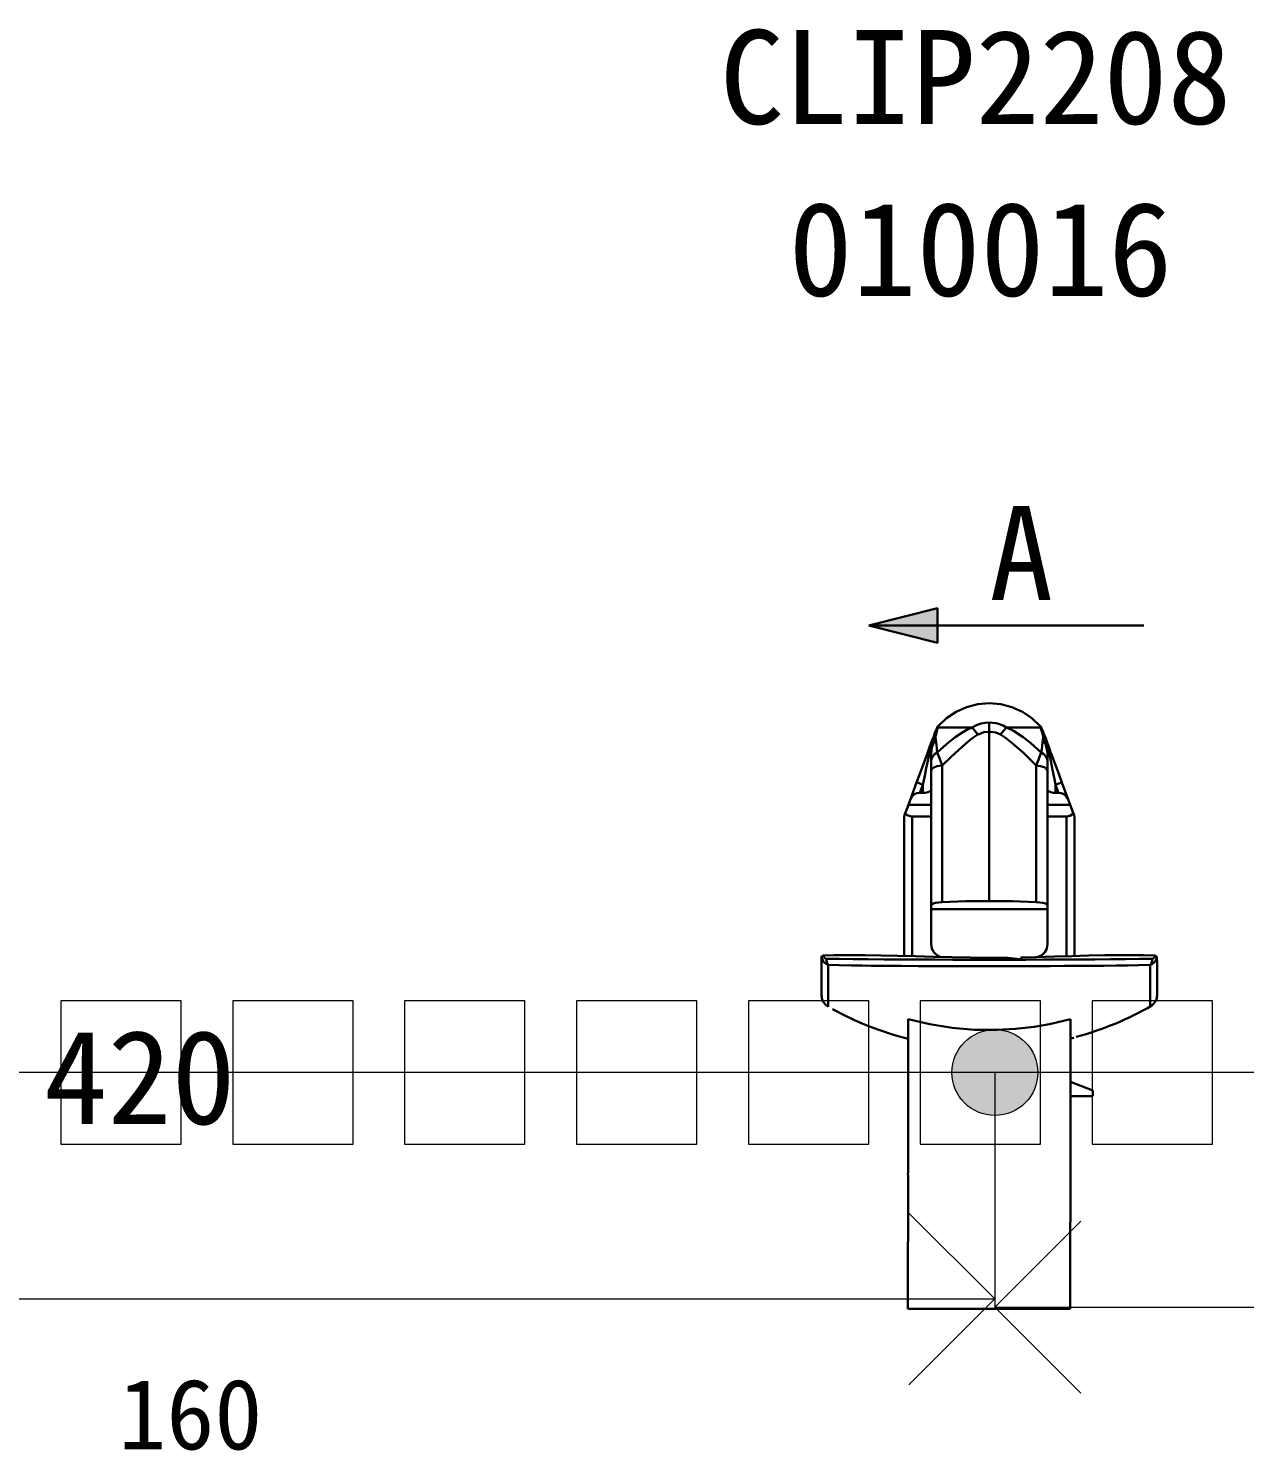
# Model space of a CAD drawing. Header units: millimetres. Extents: x 6 to 3615, y -854 to 0.
# Drawn here: x 2073.62 to 2108.99, y -476.19 to -434.83 of the extents above; entities that cross this region are included whole.
import ezdxf

# ---------------------------------------------------------------- set-up
doc = ezdxf.new("R2010")
doc.units = ezdxf.units.MM
doc.styles.add('4eff5b8b_Style', font='simfang.ttf')

msp = doc.modelspace()

# ---------------------------------------------------------------- hatches: boundary and pattern name
msp.add_hatch(color=256).paths.add_polyline_path([(2100.062, -452.693), (2098.062, -452.193), (2100.062, -451.693)])
h = msp.add_hatch(color=256)
edge = h.paths.add_edge_path()
edge.add_arc((2101.732, -465.193), 1.25, 0, 360)
h = msp.add_hatch(color=256)
edge = h.paths.add_edge_path()
edge.add_arc((2101.732, -465.193), 1.25, 0, 360)

# ---------------------------------------------------------------- linework, layer by layer
at = {"linetype": 'Continuous', "lineweight": 30}
for p, q in [((2098.062, -452.193), (2100.062, -451.693)), ((2098.062, -452.193), (2100.062, -451.693)), ((2100.062, -451.693), (2100.062, -452.693)), ((2100.062, -451.693), (2100.062, -452.693)), ((2098.062, -452.193), (2100.062, -452.693)), ((2100.062, -452.693), (2098.062, -452.193))]:
    msp.add_line(p, q, dxfattribs=at)
at = {"linetype": 'Continuous', "lineweight": 0}
for p, q in [((2078.062, -463.109), (2074.562, -463.109)), ((2074.562, -463.109), (2074.562, -467.276)), ((2078.062, -467.276), (2078.062, -463.109)), ((2083.062, -463.109), (2079.562, -463.109)), ((2079.562, -463.109), (2079.562, -467.276)), ((2083.062, -467.276), (2083.062, -463.109)), ((2088.062, -463.109), (2084.562, -463.109)), ((2084.562, -463.109), (2084.562, -467.276)), ((2088.062, -467.276), (2088.062, -463.109)), ((2093.062, -463.109), (2089.562, -463.109)), ((2089.562, -463.109), (2089.562, -467.276)), ((2093.062, -467.276), (2093.062, -463.109)), ((2098.062, -463.109), (2094.562, -463.109)), ((2094.562, -463.109), (2094.562, -467.276)), ((2098.062, -467.276), (2098.062, -463.109)), ((2103.062, -463.109), (2099.562, -463.109)), ((2099.562, -463.109), (2099.562, -467.276)), ((2103.062, -467.276), (2103.062, -463.109)), ((2108.062, -463.109), (2104.562, -463.109)), ((2104.562, -463.109), (2104.562, -467.276)), ((2108.062, -467.276), (2108.062, -463.109)), ((2074.562, -467.276), (2078.062, -467.276)), ((2074.562, -467.276), (2074.562, -467.276)), ((2079.562, -467.276), (2083.062, -467.276)), ((2079.562, -467.276), (2079.562, -467.276)), ((2084.562, -467.276), (2088.062, -467.276)), ((2084.562, -467.276), (2084.562, -467.276)), ((2089.562, -467.276), (2093.062, -467.276)), ((2089.562, -467.276), (2089.562, -467.276)), ((2094.562, -467.276), (2098.062, -467.276)), ((2094.562, -467.276), (2094.562, -467.276)), ((2099.562, -467.276), (2103.062, -467.276)), ((2099.562, -467.276), (2099.562, -467.276)), ((2104.562, -467.276), (2108.062, -467.276)), ((2104.562, -467.276), (2104.562, -467.276))]:
    msp.add_line(p, q, dxfattribs=at)
at = {"linetype": 'Continuous', "lineweight": 30}
msp.add_lwpolyline([(2098.062, -452.193), (2100.062, -451.693), (2100.062, -452.693)], close=True, dxfattribs=at)
for points in [[(2106.062, -452.193), (2098.062, -452.193)], [(2101.234, -454.482), (2100.909, -454.565)], [(2101.568, -454.453), (2101.234, -454.482)], [(2101.901, -454.482), (2101.568, -454.453)], [(2102.227, -454.565), (2101.901, -454.482)], [(2100.328, -454.893), (2100.086, -455.125)], [(2100.604, -454.703), (2100.328, -454.893)], [(2100.909, -454.565), (2100.604, -454.703)], [(2102.531, -454.703), (2102.227, -454.565)], [(2102.807, -454.893), (2102.531, -454.703)], [(2103.049, -455.125), (2102.807, -454.893)], [(2099.951, -455.417), (2099.987, -455.318)], [(2100.013, -455.247), (2099.987, -455.318)], [(2100.003, -455.271), (2099.987, -455.318)], [(2099.99, -455.458), (2100.029, -455.323)], [(2100.034, -455.211), (2100.003, -455.271)], [(2100.013, -455.247), (2100.003, -455.271)], [(2100.034, -455.211), (2100.013, -455.247)], [(2100.029, -455.224), (2100.013, -455.247)], [(2100.047, -455.26), (2100.029, -455.323)], [(2100.034, -455.211), (2100.083, -455.133)], [(2100.076, -455.156), (2100.034, -455.211)], [(2100.047, -455.26), (2100.065, -455.193)], [(2100.086, -455.125), (2100.057, -455.174)], [(2100.076, -455.156), (2100.065, -455.193)], [(2100.076, -455.156), (2100.083, -455.133)], [(2100.138, -455.156), (2100.076, -455.156)], [(2100.083, -455.133), (2100.086, -455.125)], [(2100.138, -455.156), (2100.247, -455.156)], [(2100.247, -455.156), (2100.401, -455.156)], [(2100.401, -455.156), (2100.594, -455.156)], [(2100.766, -455.312), (2100.576, -455.445)], [(2100.82, -455.156), (2100.594, -455.156)], [(2100.766, -455.312), (2100.917, -455.227)], [(2101.07, -455.156), (2100.82, -455.156)], [(2100.917, -455.227), (2101.07, -455.156)], [(2101.216, -455.081), (2101.07, -455.156)], [(2101.159, -455.266), (2101.07, -455.156)], [(2101.237, -455.367), (2101.159, -455.266)], [(2101.331, -455.044), (2101.216, -455.081)], [(2101.273, -455.349), (2101.414, -455.299)], [(2101.331, -455.044), (2101.448, -455.023)], [(2101.414, -455.299), (2101.568, -455.284)], [(2101.448, -455.023), (2101.568, -455.016)], [(2101.568, -455.016), (2101.568, -455.141)], [(2101.568, -455.016), (2101.766, -455.036)], [(2101.568, -455.141), (2101.568, -455.284)], [(2101.568, -455.284), (2101.568, -460.206)], [(2101.609, -455.284), (2101.568, -455.284)], [(2101.76, -455.31), (2101.609, -455.284)], [(2101.898, -455.367), (2101.76, -455.31)], [(2101.766, -455.036), (2101.867, -455.062)], [(2101.867, -455.062), (2101.969, -455.104)], [(2101.984, -455.253), (2101.898, -455.367)], [(2101.969, -455.104), (2102.065, -455.156)], [(2102.065, -455.156), (2101.984, -455.253)], [(2102.065, -455.156), (2102.276, -455.258)], [(2102.315, -455.156), (2102.065, -455.156)], [(2102.276, -455.258), (2102.555, -455.44)], [(2102.315, -455.156), (2102.542, -455.156)], [(2102.542, -455.156), (2102.734, -455.156)], [(2102.888, -455.156), (2102.734, -455.156)], [(2102.997, -455.156), (2102.888, -455.156)], [(2103.06, -455.156), (2102.997, -455.156)], [(2103.049, -455.125), (2103.052, -455.133)], [(2103.049, -455.125), (2103.078, -455.174)], [(2103.052, -455.133), (2103.102, -455.211)], [(2103.052, -455.133), (2103.06, -455.156)], [(2103.073, -455.193), (2103.06, -455.156)], [(2103.06, -455.156), (2103.102, -455.211)], [(2103.089, -455.247), (2103.073, -455.193)], [(2103.104, -455.31), (2103.089, -455.247)], [(2103.102, -455.211), (2103.122, -455.247)], [(2103.102, -455.211), (2103.13, -455.271)], [(2103.146, -455.458), (2103.104, -455.31)], [(2103.122, -455.247), (2103.133, -455.271)], [(2103.13, -455.271), (2103.122, -455.247)], [(2103.122, -455.247), (2103.133, -455.271)], [(2103.13, -455.271), (2103.148, -455.32)], [(2103.177, -455.393), (2103.148, -455.32)], [(2099.781, -455.875), (2099.919, -455.503)], [(2099.812, -455.789), (2099.844, -455.701)], [(2099.872, -455.719), (2099.839, -455.831)], [(2099.919, -455.503), (2099.844, -455.701)], [(2099.844, -455.701), (2099.878, -455.63)], [(2099.852, -455.708), (2099.844, -455.701)], [(2099.852, -455.708), (2099.872, -455.719)], [(2099.872, -455.719), (2099.883, -455.688)], [(2099.904, -455.596), (2099.878, -455.63)], [(2099.883, -455.688), (2099.927, -455.604)], [(2099.904, -455.638), (2099.883, -455.688)], [(2099.898, -455.742), (2099.883, -455.833)], [(2099.924, -455.664), (2099.898, -455.742)], [(2099.904, -455.596), (2099.932, -455.565)], [(2099.951, -455.417), (2099.919, -455.503)], [(2099.919, -455.503), (2099.951, -455.417)], [(2099.961, -455.591), (2099.924, -455.664)], [(2099.927, -455.604), (2099.948, -455.576)], [(2099.932, -455.565), (2099.948, -455.552)], [(2099.948, -455.552), (2099.964, -455.542)], [(2099.948, -455.576), (2099.958, -455.565)], [(2099.958, -455.565), (2099.966, -455.56)], [(2099.966, -455.576), (2099.961, -455.591)], [(2099.961, -455.591), (2099.966, -455.581)], [(2099.964, -455.542), (2099.969, -455.539)], [(2099.966, -455.56), (2099.969, -455.557)], [(2099.966, -455.581), (2099.977, -455.56)], [(2099.971, -455.568), (2099.966, -455.576)], [(2099.969, -455.539), (2099.977, -455.536)], [(2099.969, -455.557), (2099.971, -455.557)], [(2099.971, -455.557), (2099.971, -455.56)], [(2099.971, -455.56), (2099.971, -455.568)], [(2099.977, -455.536), (2099.982, -455.534)], [(2099.977, -455.56), (2099.979, -455.552)], [(2099.979, -455.552), (2099.987, -455.542)], [(2099.982, -455.534), (2099.987, -455.534)], [(2099.99, -455.458), (2099.987, -455.534)], [(2099.987, -455.542), (2099.987, -455.534)], [(2100, -455.451), (2099.99, -455.458)], [(2100, -455.451), (2100.01, -455.521)], [(2100.01, -455.521), (2100.029, -455.664)], [(2100.029, -455.664), (2100.055, -455.891)], [(2100.055, -455.891), (2100.326, -455.646)], [(2100.326, -455.646), (2100.576, -455.445)], [(2100.466, -456.005), (2100.776, -455.719)], [(2100.776, -455.719), (2100.878, -455.63)], [(2100.878, -455.63), (2101.065, -455.479)], [(2101.065, -455.479), (2101.237, -455.367)], [(2101.237, -455.367), (2101.273, -455.349)], [(2101.898, -455.367), (2102.044, -455.461)], [(2102.044, -455.461), (2102.234, -455.612)], [(2102.234, -455.612), (2102.56, -455.901)], [(2102.555, -455.44), (2102.773, -455.617)], [(2102.773, -455.617), (2103.081, -455.891)], [(2103.094, -455.789), (2103.115, -455.599)], [(2103.135, -455.451), (2103.115, -455.599)], [(2103.135, -455.451), (2103.146, -455.458)], [(2103.148, -455.534), (2103.146, -455.458)], [(2103.148, -455.534), (2103.148, -455.539)], [(2103.154, -455.534), (2103.148, -455.534)], [(2103.148, -455.539), (2103.154, -455.549)], [(2103.159, -455.536), (2103.154, -455.534)], [(2103.154, -455.549), (2103.159, -455.56)], [(2103.167, -455.539), (2103.159, -455.536)], [(2103.159, -455.56), (2103.167, -455.576)], [(2103.164, -455.56), (2103.164, -455.557)], [(2103.167, -455.557), (2103.164, -455.557)], [(2103.164, -455.56), (2103.164, -455.568)], [(2103.164, -455.568), (2103.174, -455.591)], [(2103.182, -455.547), (2103.167, -455.539)], [(2103.169, -455.56), (2103.167, -455.557)], [(2103.167, -455.576), (2103.174, -455.591)], [(2103.172, -455.56), (2103.169, -455.56)], [(2103.177, -455.565), (2103.172, -455.56)], [(2103.211, -455.667), (2103.174, -455.591)], [(2103.177, -455.393), (2103.211, -455.484)], [(2103.211, -455.484), (2103.177, -455.393)], [(2103.177, -455.565), (2103.185, -455.576)], [(2103.182, -455.547), (2103.198, -455.56)], [(2103.193, -455.583), (2103.185, -455.576)], [(2103.219, -455.62), (2103.193, -455.583)], [(2103.224, -455.589), (2103.198, -455.56)], [(2103.253, -455.599), (2103.211, -455.484)], [(2103.211, -455.667), (2103.237, -455.75)], [(2103.263, -455.719), (2103.219, -455.62)], [(2103.25, -455.622), (2103.224, -455.589)], [(2103.237, -455.75), (2103.255, -455.841)], [(2103.292, -455.701), (2103.25, -455.622)], [(2103.354, -455.875), (2103.253, -455.599)], [(2103.292, -455.701), (2103.253, -455.599)], [(2103.263, -455.719), (2103.284, -455.708)], [(2103.297, -455.831), (2103.263, -455.719)], [(2103.284, -455.708), (2103.292, -455.701)], [(2103.307, -455.75), (2103.292, -455.701)], [(2103.354, -455.875), (2103.307, -455.75)], [(2099.672, -456.167), (2099.729, -456.01)], [(2099.729, -456.01), (2099.672, -456.167)], [(2099.781, -455.875), (2099.729, -456.01)], [(2099.737, -456.341), (2099.786, -456.091)], [(2099.781, -455.875), (2099.812, -455.789)], [(2099.786, -455.909), (2099.781, -455.875)], [(2099.818, -455.943), (2099.786, -455.909)], [(2099.786, -456.091), (2099.818, -455.943)], [(2099.839, -455.831), (2099.818, -455.943)], [(2099.818, -455.943), (2099.859, -455.943)], [(2099.859, -455.943), (2099.875, -455.943)], [(2099.883, -455.833), (2099.875, -455.943)], [(2099.875, -456.143), (2099.875, -455.943)], [(2099.875, -455.943), (2099.875, -456.409)], [(2099.875, -456.143), (2099.885, -456.07)], [(2099.875, -456.177), (2099.875, -456.143)], [(2099.922, -456), (2099.885, -456.07)], [(2099.979, -455.938), (2099.922, -456)], [(2100.055, -455.891), (2099.979, -455.938)], [(2100.062, -455.909), (2100.055, -455.891)], [(2100.102, -456.005), (2100.062, -455.909)], [(2100.148, -456.125), (2100.102, -456.005)], [(2100.201, -456.266), (2100.148, -456.125)], [(2100.201, -456.266), (2100.466, -456.005)], [(2102.56, -455.901), (2102.935, -456.266)], [(2102.945, -456.234), (2102.997, -456.099)], [(2102.997, -456.099), (2103.042, -455.984)], [(2103.042, -455.984), (2103.081, -455.891)], [(2103.081, -455.891), (2103.094, -455.789)], [(2103.081, -455.891), (2103.159, -455.94)], [(2103.216, -456.003), (2103.159, -455.94)], [(2103.25, -456.073), (2103.216, -456.003)], [(2103.26, -456.143), (2103.25, -456.073)], [(2103.26, -455.943), (2103.255, -455.841)], [(2103.26, -455.943), (2103.26, -456.143)], [(2103.276, -455.943), (2103.26, -455.943)], [(2103.26, -456.143), (2103.26, -456.242)], [(2103.318, -455.943), (2103.276, -455.943)], [(2103.318, -455.943), (2103.297, -455.831)], [(2103.352, -455.906), (2103.318, -455.943)], [(2103.357, -456.133), (2103.318, -455.943)], [(2103.354, -455.875), (2103.352, -455.906)], [(2103.378, -455.938), (2103.354, -455.875)], [(2103.398, -456.341), (2103.357, -456.133)], [(2103.438, -456.096), (2103.378, -455.938)], [(2103.503, -456.271), (2103.438, -456.096)], [(2099.529, -456.555), (2099.453, -456.755)], [(2099.602, -456.354), (2099.529, -456.555)], [(2099.672, -456.167), (2099.602, -456.354)], [(2099.69, -456.57), (2099.638, -456.823)], [(2099.737, -456.341), (2099.69, -456.57)], [(2099.875, -456.284), (2099.875, -456.177)], [(2099.875, -456.409), (2099.875, -456.284)], [(2099.875, -456.409), (2099.896, -456.362)], [(2099.875, -460.336), (2099.875, -456.409)], [(2099.896, -456.362), (2099.958, -456.32)], [(2100.055, -456.286), (2099.958, -456.32)], [(2100.055, -456.286), (2100.174, -456.266)], [(2100.174, -456.266), (2100.201, -456.266)], [(2100.201, -460.237), (2100.201, -456.266)], [(2102.935, -456.266), (2102.945, -456.234)], [(2102.935, -460.237), (2102.935, -456.266)], [(2103.062, -456.281), (2102.935, -456.266)], [(2103.169, -456.315), (2103.062, -456.281)], [(2103.237, -456.359), (2103.169, -456.315)], [(2103.237, -456.359), (2103.26, -456.409)], [(2103.26, -456.242), (2103.26, -456.362)], [(2103.26, -456.362), (2103.26, -456.409)], [(2103.26, -457.302), (2103.26, -456.409)], [(2103.26, -456.409), (2103.26, -460.336)], [(2103.438, -456.523), (2103.398, -456.341)], [(2103.466, -456.667), (2103.438, -456.523)], [(2103.589, -456.503), (2103.503, -456.271)], [(2103.503, -456.271), (2103.589, -456.503)], [(2103.682, -456.755), (2103.589, -456.503)], [(2099.453, -456.755), (2099.214, -457.404)], [(2099.453, -456.755), (2099.479, -456.763)], [(2099.479, -456.763), (2099.547, -456.789)], [(2099.547, -456.789), (2099.638, -456.823)], [(2099.638, -456.823), (2099.549, -457.062)], [(2099.638, -456.823), (2099.638, -457.062)], [(2103.497, -456.823), (2103.466, -456.667)], [(2103.497, -456.823), (2103.589, -456.789)], [(2103.497, -456.823), (2103.586, -457.062)], [(2103.497, -457.062), (2103.497, -456.823)], [(2103.589, -456.789), (2103.656, -456.763)], [(2103.682, -456.755), (2103.656, -456.763)], [(2103.922, -457.404), (2103.682, -456.755)], [(2099.167, -457.531), (2099.214, -457.404)], [(2099.263, -457.273), (2099.214, -457.404)], [(2099.875, -457.404), (2099.214, -457.404)], [(2099.307, -457.182), (2099.263, -457.273)], [(2099.372, -457.112), (2099.307, -457.182)], [(2099.458, -457.073), (2099.372, -457.112)], [(2099.549, -457.062), (2099.458, -457.073)], [(2099.549, -457.062), (2099.638, -457.062)], [(2099.714, -457.055), (2099.638, -457.062)], [(2099.714, -457.055), (2099.779, -457.039)], [(2099.779, -457.039), (2099.828, -457.023)], [(2099.828, -457.023), (2099.862, -457.01)], [(2099.862, -457.01), (2099.875, -457.01)], [(2099.875, -457.01), (2099.875, -457.042)], [(2099.875, -457.104), (2099.875, -457.125)], [(2103.273, -457.01), (2103.26, -457.01)], [(2103.26, -457.042), (2103.26, -457.039)], [(2103.26, -457.076), (2103.26, -457.042)], [(2103.26, -457.302), (2103.26, -457.286)], [(2103.922, -457.404), (2103.26, -457.404)], [(2103.307, -457.023), (2103.273, -457.01)], [(2103.357, -457.039), (2103.307, -457.023)], [(2103.424, -457.055), (2103.357, -457.039)], [(2103.497, -457.062), (2103.424, -457.055)], [(2103.497, -457.062), (2103.586, -457.062)], [(2103.586, -457.062), (2103.648, -457.068)], [(2103.648, -457.068), (2103.698, -457.081)], [(2103.698, -457.081), (2103.784, -457.128)], [(2103.784, -457.128), (2103.839, -457.201)], [(2103.883, -457.299), (2103.839, -457.201)], [(2103.883, -457.299), (2103.922, -457.404)], [(2103.969, -457.531), (2103.922, -457.404)], [(2099.102, -457.703), (2099.089, -457.786)], [(2099.089, -461.802), (2099.089, -457.786)], [(2099.102, -457.703), (2099.167, -457.531)], [(2099.122, -457.648), (2099.102, -457.703)], [(2099.122, -457.648), (2099.167, -457.531)], [(2099.18, -457.711), (2099.122, -457.648)], [(2099.271, -457.74), (2099.18, -457.711)], [(2099.271, -457.74), (2099.323, -457.745)], [(2099.875, -457.745), (2099.323, -457.745)], [(2099.323, -461.81), (2099.323, -457.745)], [(2103.812, -457.745), (2103.26, -457.745)], [(2103.812, -457.745), (2103.914, -457.729)], [(2103.812, -461.81), (2103.812, -457.745)], [(2103.914, -457.729), (2103.99, -457.682)], [(2104.013, -457.648), (2103.969, -457.531)], [(2104.013, -457.648), (2103.99, -457.682)], [(2104.013, -457.648), (2104.034, -457.703)], [(2104.034, -457.703), (2104.047, -457.786)], [(2104.047, -461.802), (2104.047, -457.786)], [(2099.935, -460.281), (2099.891, -460.31)], [(2100.005, -460.26), (2099.935, -460.281)], [(2100.096, -460.245), (2100.005, -460.26)], [(2100.201, -460.237), (2100.096, -460.245)], [(2100.88, -460.214), (2100.201, -460.237)], [(2101.568, -460.206), (2100.88, -460.214)], [(2102.255, -460.214), (2101.568, -460.206)], [(2102.935, -460.237), (2102.255, -460.214)], [(2103.039, -460.245), (2102.935, -460.237)], [(2103.13, -460.26), (2103.039, -460.245)], [(2103.201, -460.281), (2103.13, -460.26)], [(2103.245, -460.31), (2103.201, -460.281)], [(2099.891, -460.31), (2099.875, -460.336)], [(2099.875, -460.438), (2099.875, -460.336)], [(2099.875, -460.336), (2099.875, -460.438)], [(2101.568, -460.438), (2099.875, -460.438)], [(2099.875, -461.461), (2099.875, -460.438)], [(2101.568, -460.438), (2103.26, -460.438)], [(2103.26, -460.336), (2103.245, -460.31)], [(2103.26, -460.336), (2103.26, -460.438)], [(2103.26, -460.438), (2103.26, -461.461)], [(2099.893, -461.583), (2099.875, -461.461)], [(2103.242, -461.583), (2103.26, -461.461)], [(2096.69, -461.831), (2096.685, -462.023)], [(2096.701, -461.81), (2096.69, -461.831)], [(2096.716, -461.917), (2096.69, -461.831)], [(2096.701, -461.81), (2096.745, -461.794)], [(2096.76, -461.984), (2096.716, -461.917)], [(2097.06, -461.781), (2096.745, -461.794)], [(2096.745, -461.794), (2096.747, -461.807)], [(2096.747, -461.807), (2096.758, -461.828)], [(2096.758, -461.828), (2096.771, -461.846)], [(2096.771, -461.846), (2096.786, -461.865)], [(2096.786, -461.865), (2096.815, -461.883)], [(2096.815, -461.883), (2096.828, -461.885)], [(2096.828, -461.885), (2097.201, -461.891)], [(2096.831, -461.935), (2096.828, -461.885)], [(2096.841, -461.984), (2096.831, -461.935)], [(2097.06, -461.781), (2097.398, -461.776)], [(2097.201, -461.891), (2097.607, -461.896)], [(2097.758, -461.776), (2097.398, -461.776)], [(2097.607, -461.896), (2098.039, -461.898)], [(2097.758, -461.776), (2097.953, -461.779)], [(2098.419, -461.786), (2097.953, -461.779)], [(2098.039, -461.898), (2098.497, -461.904)], [(2098.909, -461.799), (2098.419, -461.786)], [(2098.977, -461.906), (2098.497, -461.904)], [(2099.419, -461.812), (2098.909, -461.799)], [(2099.471, -461.909), (2098.977, -461.906)], [(2099.943, -461.828), (2099.419, -461.812)], [(2099.984, -461.911), (2099.471, -461.909)], [(2099.951, -461.693), (2099.893, -461.583)], [(2099.904, -461.612), (2099.893, -461.583)], [(2099.951, -461.693), (2099.893, -461.583)], [(2100.479, -461.841), (2099.943, -461.828)], [(2099.99, -461.74), (2099.951, -461.693)], [(2099.951, -461.693), (2100.039, -461.779)], [(2100.039, -461.779), (2099.951, -461.693)], [(2100.505, -461.914), (2099.984, -461.911)], [(2100.039, -461.779), (2100.141, -461.833)], [(2100.143, -461.833), (2100.039, -461.779)], [(2100.141, -461.833), (2100.117, -461.823)], [(2101.021, -461.849), (2100.479, -461.841)], [(2101.034, -461.919), (2100.505, -461.914)], [(2101.565, -461.854), (2101.021, -461.849)], [(2101.568, -461.919), (2101.034, -461.919)], [(2102.021, -461.852), (2101.565, -461.854)], [(2102.099, -461.919), (2101.568, -461.919)], [(2102.63, -461.914), (2102.021, -461.852)], [(2102.63, -461.914), (2102.099, -461.919)], [(2102.924, -461.836), (2102.474, -461.844)], [(2102.63, -461.914), (2103.151, -461.911)], [(2103.461, -461.82), (2102.924, -461.836)], [(2103.099, -461.779), (2102.992, -461.833)], [(2102.995, -461.833), (2103.099, -461.779)], [(2103.018, -461.823), (2102.995, -461.833)], [(2103.099, -461.779), (2103.185, -461.69)], [(2103.185, -461.69), (2103.099, -461.779)], [(2103.099, -461.779), (2103.146, -461.74)], [(2103.151, -461.911), (2103.661, -461.909)], [(2103.242, -461.583), (2103.185, -461.69)], [(2103.242, -461.583), (2103.185, -461.69)], [(2103.185, -461.69), (2103.232, -461.612)], [(2103.969, -461.805), (2103.461, -461.82)], [(2104.159, -461.906), (2103.661, -461.909)], [(2104.461, -461.792), (2103.969, -461.805)], [(2104.159, -461.906), (2104.638, -461.904)], [(2104.932, -461.781), (2104.461, -461.792)], [(2104.638, -461.904), (2105.096, -461.898)], [(2105.378, -461.776), (2104.932, -461.781)], [(2105.096, -461.898), (2105.529, -461.896)], [(2105.378, -461.776), (2105.737, -461.776)], [(2105.529, -461.896), (2105.935, -461.891)], [(2106.076, -461.781), (2105.737, -461.776)], [(2105.935, -461.891), (2106.307, -461.885)], [(2106.076, -461.781), (2106.391, -461.794)], [(2106.305, -461.935), (2106.294, -461.984)], [(2106.305, -461.935), (2106.307, -461.885)], [(2106.307, -461.885), (2106.336, -461.875)], [(2106.336, -461.875), (2106.354, -461.865)], [(2106.354, -461.865), (2106.367, -461.849)], [(2106.367, -461.849), (2106.38, -461.831)], [(2106.419, -461.917), (2106.375, -461.984)], [(2106.38, -461.831), (2106.388, -461.807)], [(2106.388, -461.807), (2106.391, -461.794)], [(2106.391, -461.794), (2106.427, -461.805)], [(2106.445, -461.831), (2106.419, -461.917)], [(2106.427, -461.805), (2106.445, -461.831)], [(2106.451, -462.023), (2106.445, -461.831)], [(2096.685, -462.023), (2096.685, -462.26)], [(2096.685, -462.023), (2096.685, -462.234)], [(2096.685, -462.461), (2096.685, -462.234)], [(2096.685, -462.26), (2096.685, -462.234)], [(2096.685, -462.26), (2096.685, -462.461)], [(2096.76, -461.984), (2096.82, -462.034)], [(2096.82, -462.034), (2096.885, -462.065)], [(2096.862, -462.029), (2096.841, -461.984)], [(2096.885, -462.065), (2096.862, -462.029)], [(2096.885, -462.065), (2097.203, -462.07)], [(2096.885, -462.346), (2096.885, -462.065)], [(2096.885, -462.51), (2096.885, -462.346)], [(2097.203, -462.07), (2097.568, -462.078)], [(2097.568, -462.078), (2097.872, -462.083)], [(2097.872, -462.083), (2098.128, -462.086)], [(2098.128, -462.086), (2098.38, -462.089)], [(2098.38, -462.089), (2098.628, -462.089)], [(2098.628, -462.089), (2099.018, -462.094)], [(2099.018, -462.094), (2099.503, -462.096)], [(2099.503, -462.096), (2099.794, -462.099)], [(2099.794, -462.099), (2100.266, -462.102)], [(2100.266, -462.102), (2100.617, -462.102)], [(2100.617, -462.102), (2100.956, -462.104)], [(2100.956, -462.104), (2101.273, -462.104)], [(2101.273, -462.104), (2101.568, -462.104)], [(2101.568, -462.104), (2101.841, -462.104)], [(2101.841, -462.104), (2102.141, -462.104)], [(2102.141, -462.104), (2102.49, -462.102)], [(2102.49, -462.102), (2102.87, -462.099)], [(2102.87, -462.099), (2103.339, -462.096)], [(2103.339, -462.096), (2103.758, -462.094)], [(2103.758, -462.094), (2104.117, -462.091)], [(2104.117, -462.091), (2104.383, -462.091)], [(2104.383, -462.091), (2104.794, -462.089)], [(2104.794, -462.089), (2104.893, -462.086)], [(2104.893, -462.086), (2105.263, -462.083)], [(2105.263, -462.083), (2105.609, -462.078)], [(2105.609, -462.078), (2105.922, -462.073)], [(2105.922, -462.073), (2106.25, -462.065)], [(2106.273, -462.029), (2106.25, -462.065)], [(2106.315, -462.034), (2106.25, -462.065)], [(2106.25, -462.065), (2106.25, -462.279)], [(2106.25, -462.49), (2106.25, -462.279)], [(2106.294, -461.984), (2106.273, -462.029)], [(2106.375, -461.984), (2106.315, -462.034)], [(2106.451, -462.167), (2106.451, -462.023)], [(2106.451, -462.023), (2106.451, -462.234)], [(2106.451, -462.299), (2106.451, -462.167)], [(2106.451, -462.234), (2106.451, -462.299)], [(2106.451, -462.417), (2106.451, -462.299)], [(2096.685, -462.461), (2096.685, -462.625)], [(2096.685, -462.625), (2096.685, -462.763)], [(2096.685, -462.732), (2096.685, -462.716)], [(2096.685, -462.734), (2096.685, -462.732)], [(2096.685, -462.857), (2096.685, -462.763)], [(2096.685, -462.763), (2096.685, -462.857)], [(2096.885, -462.633), (2096.885, -462.51)], [(2096.885, -462.633), (2096.885, -462.75)], [(2096.885, -462.862), (2096.885, -462.75)], [(2106.25, -462.685), (2106.25, -462.49)], [(2106.25, -462.854), (2106.25, -462.685)], [(2106.451, -462.523), (2106.451, -462.417)], [(2106.451, -462.617), (2106.451, -462.523)], [(2106.451, -462.549), (2106.451, -462.698)], [(2106.451, -462.698), (2106.451, -462.617)], [(2106.451, -462.698), (2106.451, -462.617)], [(2106.451, -462.766), (2106.451, -462.698)], [(2106.451, -462.766), (2106.451, -462.823)], [(2106.451, -462.823), (2106.451, -462.766)], [(2096.685, -462.911), (2096.685, -462.857)], [(2096.685, -462.857), (2096.685, -462.911)], [(2096.685, -462.911), (2096.685, -462.922)], [(2096.685, -462.911), (2096.685, -462.922)], [(2096.685, -462.917), (2096.685, -462.922)], [(2096.685, -462.922), (2096.693, -462.987)], [(2096.698, -463.036), (2096.685, -462.922)], [(2096.685, -462.922), (2096.698, -463.036)], [(2096.698, -463.036), (2096.74, -463.133)], [(2096.74, -463.133), (2096.805, -463.216)], [(2096.885, -463.005), (2096.885, -462.862)], [(2096.885, -463.13), (2096.885, -463.005)], [(2096.885, -463.13), (2096.885, -463.201)], [(2106.25, -462.964), (2106.25, -462.854)], [(2106.25, -462.964), (2106.25, -463.052)], [(2106.25, -463.052), (2106.25, -463.174)], [(2106.25, -463.174), (2106.25, -463.237)], [(2106.331, -463.216), (2106.396, -463.133)], [(2106.438, -463.036), (2106.396, -463.133)], [(2106.438, -463.036), (2106.451, -462.922)], [(2106.451, -462.922), (2106.443, -462.987)], [(2106.451, -462.823), (2106.451, -462.867)], [(2106.451, -462.867), (2106.451, -462.823)], [(2106.451, -462.867), (2106.451, -462.898)], [(2106.451, -462.917), (2106.451, -462.898)], [(2106.451, -462.917), (2106.451, -462.922)], [(2106.451, -462.917), (2106.451, -462.922)], [(2096.805, -463.216), (2096.885, -463.279)], [(2096.885, -463.201), (2096.885, -463.237)], [(2096.885, -463.271), (2096.885, -463.237)], [(2096.885, -463.271), (2096.885, -463.279)], [(2106.331, -463.216), (2106.25, -463.279)], [(2106.25, -463.237), (2106.25, -463.271)], [(2106.25, -463.271), (2106.25, -463.279)], [(2099.206, -463.643), (2099.844, -463.792)], [(2099.206, -463.643), (2099.206, -468.091)], [(2099.206, -463.643), (2099.206, -463.836)], [(2099.206, -463.836), (2099.206, -463.982)], [(2099.206, -463.982), (2099.206, -464.055)], [(2099.844, -463.792), (2100.49, -463.893)], [(2100.49, -463.893), (2101.141, -463.948)], [(2101.141, -463.948), (2101.794, -463.956)], [(2101.794, -463.956), (2102.333, -463.924)], [(2102.333, -463.924), (2102.872, -463.862)], [(2102.872, -463.862), (2103.323, -463.784)], [(2103.93, -463.643), (2103.323, -463.784)], [(2103.93, -467.94), (2103.93, -463.643)], [(2103.93, -463.94), (2103.93, -463.898)], [(2103.93, -463.94), (2103.93, -464.443)], [(2103.93, -463.995), (2103.93, -463.94)], [(2099.206, -464.055), (2099.206, -464.081)], [(2099.206, -464.331), (2099.206, -464.443)], [(2103.93, -464.206), (2104.026, -464.18)], [(2103.93, -464.188), (2103.93, -464.18)], [(2103.93, -465.461), (2104.576, -465.716)], [(2103.93, -467.018), (2103.93, -465.523)], [(2103.93, -465.878), (2104.576, -465.878)], [(2104.576, -465.716), (2104.576, -465.878)], [(2103.93, -467.018), (2103.924, -472.065)], [(2099.206, -468.091), (2099.203, -468.169)], [(2099.206, -468.169), (2099.195, -472.068)], [(2099.206, -468.169), (2099.203, -468.169)], [(2103.924, -472.065), (2099.195, -472.068)]]:
    msp.add_lwpolyline(points, dxfattribs=at)
at = {"linetype": 'Continuous', "lineweight": 0}
for points in [[(2074.562, -467.276), (2078.062, -467.276), (2078.062, -463.109), (2074.562, -463.109), (2074.562, -467.276)], [(2079.562, -467.276), (2083.062, -467.276), (2083.062, -463.109), (2079.562, -463.109), (2079.562, -467.276)], [(2084.562, -467.276), (2088.062, -467.276), (2088.062, -463.109), (2084.562, -463.109), (2084.562, -467.276)], [(2089.562, -467.276), (2093.062, -467.276), (2093.062, -463.109), (2089.562, -463.109), (2089.562, -467.276)], [(2094.562, -467.276), (2098.062, -467.276), (2098.062, -463.109), (2094.562, -463.109), (2094.562, -467.276)], [(2099.562, -467.276), (2103.062, -467.276), (2103.062, -463.109), (2099.562, -463.109), (2099.562, -467.276)], [(2104.562, -467.276), (2108.062, -467.276), (2108.062, -463.109), (2104.562, -463.109), (2104.562, -467.276)]]:
    msp.add_lwpolyline(points, close=True, dxfattribs=at)
at = {"linetype": 'Continuous', "lineweight": 13}
for points in [[(2184.562, -465.193), (2004.562, -465.193)], [(2101.732, -465.193), (2101.732, -472.016)], [(2101.732, -465.193), (2101.732, -471.779)], [(2101.732, -471.779), (2099.232, -469.279)], [(2101.732, -472.016), (2104.232, -469.516)], [(2055.242, -471.779), (2101.732, -471.779)], [(2101.732, -471.779), (2099.232, -474.279)], [(2101.732, -472.016), (2139.107, -472.016)], [(2101.732, -472.016), (2104.232, -474.516)]]:
    msp.add_lwpolyline(points, dxfattribs=at)
msp.add_circle((2101.732, -465.193), 1.25, dxfattribs=at)
msp.add_circle((2101.732, -465.193), 1.25, dxfattribs=at)
msp.add_circle((2101.732, -465.193), 1.25, dxfattribs=at)
msp.add_circle((2101.732, -465.193), 1.25, dxfattribs=at)
at = {"linetype": 'Continuous', "lineweight": 30}
for centre, radius, start, end in [((2101.396, -455.432), 9.049, -119, -104), ((2101.737, -455.346), 9.122, -75, -60)]:
    msp.add_arc(centre, radius, start, end, dxfattribs=at)

# ---------------------------------------------------------------- texts
at = {"linetype": 'Continuous', "style": '4eff5b8b_Style'}
for s, height, p in [('CLIP2208', 2.7344, (2093.732, -437.609)), ('010016', 2.7344, (2095.732, -442.609)), ('A', 2.734, (2101.568, -451.453)), ('420', 2.7344, (2074.062, -466.693)), ('160', 2.0508, (2076.237, -476.154))]:
    msp.add_text(s, height=height, dxfattribs=at).set_placement(p)

doc.saveas('drawing.dxf')
